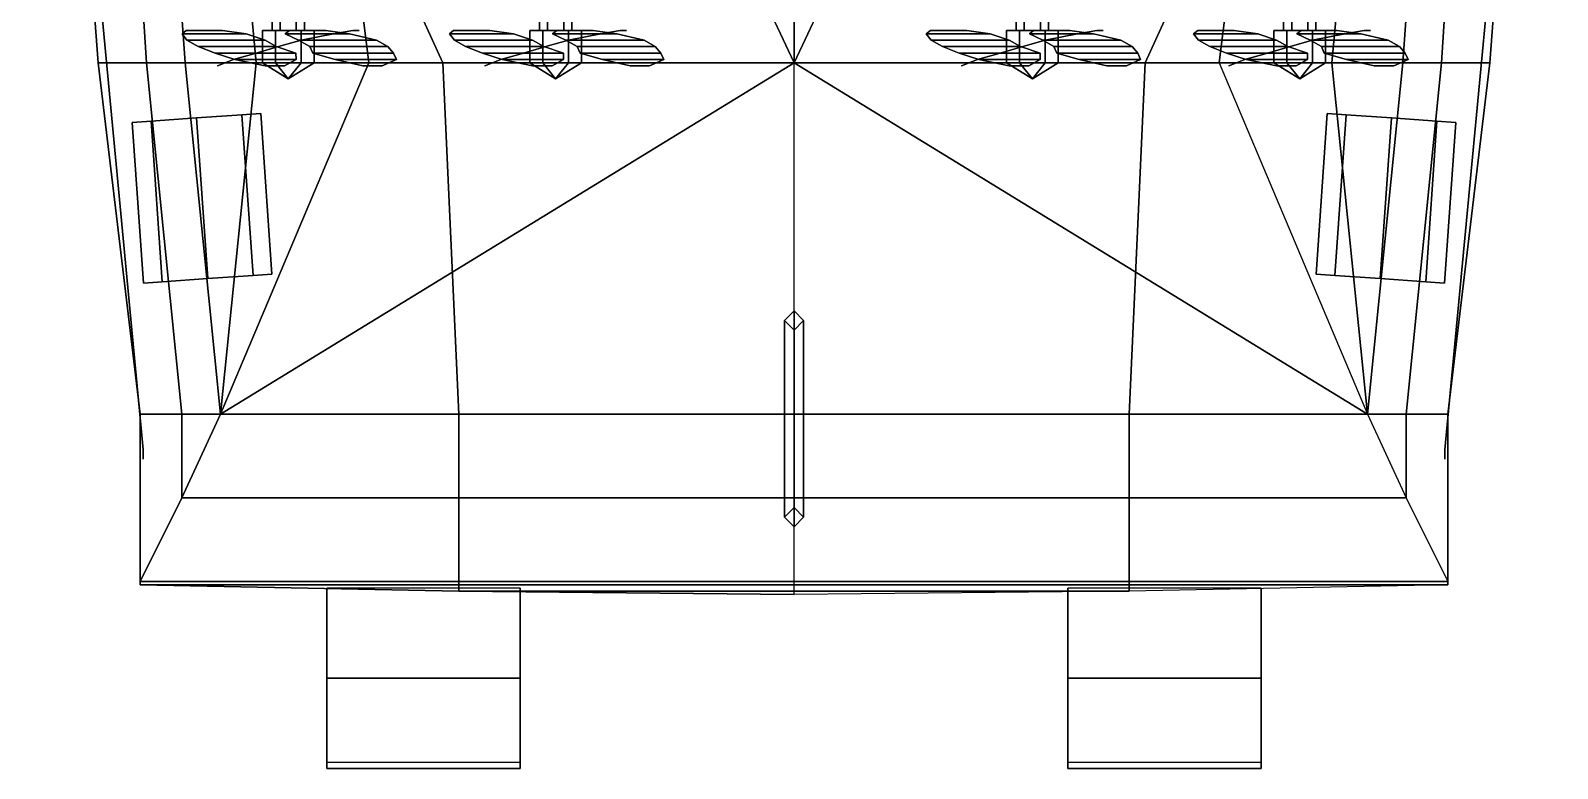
# Model space of a CAD drawing. Header units: millimetres. Extents: x -3 to 3, y -27.2 to 12.7.
# Drawn here: x -2.37 to 2.37, y -13.23 to -10.94 of the extents above; entities that cross this region are included whole.
import ezdxf

# ---------------------------------------------------------------- set-up
doc = ezdxf.new("R2010")
doc.units = ezdxf.units.MM
for name, color, linetype in [('h2', 6, 'Continuous'), ('prop', 1, 'Continuous'), ('railings', 6, 'Continuous')]:
    doc.layers.add(name, color=color, linetype=linetype)

msp = doc.modelspace()

# ---------------------------------------------------------------- linework, layer by layer
for points in [[(-1.62, -10.94, -1.47), (-1.595, -10.94, -1.4267), (-1.595, -6.84, -0.7467), (-1.62, -6.84, -0.79)], [(-1.595, -10.94, -1.5133), (-1.62, -10.94, -1.47), (-1.62, -6.84, -0.79), (-1.595, -6.84, -0.8333)], [(-1.595, -10.94, -1.4267), (-1.545, -10.94, -1.4267), (-1.545, -6.84, -0.7467), (-1.595, -6.84, -0.7467)], [(-1.545, -10.94, -1.5133), (-1.595, -10.94, -1.5133), (-1.595, -6.84, -0.8333), (-1.545, -6.84, -0.8333)], [(-1.545, -10.94, -1.4267), (-1.52, -10.94, -1.47), (-1.52, -6.84, -0.79), (-1.545, -6.84, -0.7467)], [(-1.52, -10.94, -1.47), (-1.545, -10.94, -1.5133), (-1.545, -6.84, -0.8333), (-1.52, -6.84, -0.79)], [(-0.765, -10.94, -1.5133), (-0.79, -10.94, -1.47), (-0.79, -6.84, -0.79), (-0.765, -6.84, -0.8333)], [(-0.79, -10.94, -1.47), (-0.765, -10.94, -1.4267), (-0.765, -6.84, -0.7467), (-0.79, -6.84, -0.79)], [(-0.715, -10.94, -1.5133), (-0.765, -10.94, -1.5133), (-0.765, -6.84, -0.8333), (-0.715, -6.84, -0.8333)], [(-0.765, -10.94, -1.4267), (-0.715, -10.94, -1.4267), (-0.715, -6.84, -0.7467), (-0.765, -6.84, -0.7467)], [(-0.69, -10.94, -1.47), (-0.715, -10.94, -1.5133), (-0.715, -6.84, -0.8333), (-0.69, -6.84, -0.79)], [(-0.715, -10.94, -1.4267), (-0.69, -10.94, -1.47), (-0.69, -6.84, -0.79), (-0.715, -6.84, -0.7467)], [(0.715, -10.94, -1.5133), (0.69, -10.94, -1.47), (0.69, -6.84, -0.79), (0.715, -6.84, -0.8333)], [(0.69, -10.94, -1.47), (0.715, -10.94, -1.4267), (0.715, -6.84, -0.7467), (0.69, -6.84, -0.79)], [(0.765, -10.94, -1.5133), (0.715, -10.94, -1.5133), (0.715, -6.84, -0.8333), (0.765, -6.84, -0.8333)], [(0.715, -10.94, -1.4267), (0.765, -10.94, -1.4267), (0.765, -6.84, -0.7467), (0.715, -6.84, -0.7467)], [(0.79, -10.94, -1.47), (0.765, -10.94, -1.5133), (0.765, -6.84, -0.8333), (0.79, -6.84, -0.79)], [(0.765, -10.94, -1.4267), (0.79, -10.94, -1.47), (0.79, -6.84, -0.79), (0.765, -6.84, -0.7467)], [(1.52, -10.94, -1.47), (1.545, -10.94, -1.4267), (1.545, -6.84, -0.7467), (1.52, -6.84, -0.79)], [(1.545, -10.94, -1.5133), (1.52, -10.94, -1.47), (1.52, -6.84, -0.79), (1.545, -6.84, -0.8333)], [(1.545, -10.94, -1.4267), (1.595, -10.94, -1.4267), (1.595, -6.84, -0.7467), (1.545, -6.84, -0.7467)], [(1.595, -10.94, -1.5133), (1.545, -10.94, -1.5133), (1.545, -6.84, -0.8333), (1.595, -6.84, -0.8333)], [(1.595, -10.94, -1.4267), (1.62, -10.94, -1.47), (1.62, -6.84, -0.79), (1.595, -6.84, -0.7467)], [(1.62, -10.94, -1.47), (1.595, -10.94, -1.5133), (1.595, -6.84, -0.8333), (1.62, -6.84, -0.79)], [(0, -8.24, 1.43), (-2.37, -8.24, 1.33), (-1.09, -11.04, 1.27), (0, -11.04, 1.3)], [(-2.37, -8.24, 1.33), (-2.37, -8.24, 1.33), (-2.16, -11.04, 1.19), (-1.09, -11.04, 1.27)], [(-2.37, -8.24, 1.33), (-2.37, -8.24, 1.28), (-2.16, -11.04, 1.12), (-2.16, -11.04, 1.19)], [(-2.37, -8.24, 1.28), (-2.19, -8.24), (-2.01, -11.04), (-2.16, -11.04, 1.12)], [(-2.19, -8.24), (-2.09, -8.24, -0.81), (-1.89, -11.04, -0.99), (-2.01, -11.04)], [(-2.09, -8.24, -0.81), (-1.93, -8.24, -0.82), (-1.67, -11.04, -0.99), (-1.89, -11.04, -0.99)], [(-1.93, -8.24, -0.82), (-1.67, -8.24, -0.85), (-1.32, -11.04, -1), (-1.67, -11.04, -0.99)], [(-1.67, -8.24, -0.85), (-1.32, -8.24, -0.9), (0, -11.04, -1.07), (-1.32, -11.04, -1)], [(-1.32, -8.24, -0.9), (0, -8.24, -1.07), (0, -11.04, -1.07)], [(-1.09, -11.04, 1.27), (-2.16, -11.04, 1.19), (-2.03, -12.13, 1.1), (-1.04, -12.13, 1.18)], [(-2.16, -11.04, 1.19), (-2.16, -11.04, 1.12), (-2.03, -12.13, 1.07), (-2.03, -12.13, 1.1)], [(-2.16, -11.04, 1.12), (-2.01, -11.04), (-1.9, -12.13), (-2.03, -12.13, 1.07)], [(-2.01, -11.04), (-1.89, -11.04, -0.99), (-1.78, -12.13, -1.07), (-1.9, -12.13)], [(-1.89, -11.04, -0.99), (-1.67, -11.04, -0.99), (-1.78, -12.13, -1.07)], [(-1.67, -11.04, -0.99), (-1.32, -11.04, -1), (-1.78, -12.13, -1.07)], [(0, -11.04, -1.07), (0, -11.04, -1.07), (1.78, -12.13, -1.07), (-1.78, -12.13, -1.07)], [(-1.32, -11.04, -1), (-1.32, -11.04, -1), (0, -11.04, -1.07), (-1.78, -12.13, -1.07)], [(0, -11.04, 1.3), (-1.09, -11.04, 1.27), (-1.04, -12.13, 1.18), (0, -12.13, 1.21)], [(0, -11.04, -1.07), (0, -11.04, -1.07), (1.32, -11.04, -1), (1.78, -12.13, -1.07)], [(-2.0544, -11.2252, 1.4), (-1.996, -11.2211, 1.5414), (-1.8549, -11.2112, 1.6), (-1.996, -11.2211, 1.2586)], [(-1.9611, -11.7199, 1.2586), (-2.0195, -11.724, 1.4), (-2.0544, -11.2252, 1.4), (-1.996, -11.2211, 1.2586)], [(-2.0195, -11.724, 1.4), (-1.9611, -11.7199, 1.5414), (-1.996, -11.2211, 1.5414), (-2.0544, -11.2252, 1.4)], [(-1.996, -11.2211, 1.2586), (-1.8549, -11.2112, 1.6), (-1.7138, -11.2014, 1.5414), (-1.8549, -11.2112, 1.2)], [(-1.82, -11.71, 1.2), (-1.9611, -11.7199, 1.2586), (-1.996, -11.2211, 1.2586), (-1.8549, -11.2112, 1.2)], [(-1.9611, -11.7199, 1.5414), (-1.82, -11.71, 1.6), (-1.8549, -11.2112, 1.6), (-1.996, -11.2211, 1.5414)], [(-1.8549, -11.2112, 1.2), (-1.7138, -11.2014, 1.5414), (-1.6554, -11.1973, 1.4), (-1.7138, -11.2014, 1.2586)], [(-1.82, -11.71, 1.6), (-1.6789, -11.7001, 1.5414), (-1.7138, -11.2014, 1.5414), (-1.8549, -11.2112, 1.6)], [(-1.6789, -11.7001, 1.2586), (-1.82, -11.71, 1.2), (-1.8549, -11.2112, 1.2), (-1.7138, -11.2014, 1.2586)], [(-1.6789, -11.7001, 1.5414), (-1.6205, -11.696, 1.4), (-1.6554, -11.1973, 1.4), (-1.7138, -11.2014, 1.5414)], [(-1.6205, -11.696, 1.4), (-1.6789, -11.7001, 1.2586), (-1.7138, -11.2014, 1.2586), (-1.6554, -11.1973, 1.4)], [(1.6789, -11.7001, 1.2586), (1.6205, -11.696, 1.4), (1.6554, -11.1973, 1.4), (1.7138, -11.2014, 1.2586)], [(1.6205, -11.696, 1.4), (1.6789, -11.7001, 1.5414), (1.7138, -11.2014, 1.5414), (1.6554, -11.1973, 1.4)], [(1.8549, -11.2112, 1.6), (1.7138, -11.2014, 1.2586), (1.6554, -11.1973, 1.4), (1.7138, -11.2014, 1.5414)], [(1.82, -11.71, 1.2), (1.6789, -11.7001, 1.2586), (1.7138, -11.2014, 1.2586), (1.8549, -11.2112, 1.2)], [(1.6789, -11.7001, 1.5414), (1.82, -11.71, 1.6), (1.8549, -11.2112, 1.6), (1.7138, -11.2014, 1.5414)], [(1.996, -11.2211, 1.5414), (1.8549, -11.2112, 1.2), (1.7138, -11.2014, 1.2586), (1.8549, -11.2112, 1.6)], [(1.82, -11.71, 1.6), (1.9611, -11.7199, 1.5414), (1.996, -11.2211, 1.5414), (1.8549, -11.2112, 1.6)], [(1.9611, -11.7199, 1.2586), (1.82, -11.71, 1.2), (1.8549, -11.2112, 1.2), (1.996, -11.2211, 1.2586)], [(2.0544, -11.2252, 1.4), (1.996, -11.2211, 1.2586), (1.8549, -11.2112, 1.2), (1.996, -11.2211, 1.5414)], [(1.9611, -11.7199, 1.5414), (2.0195, -11.724, 1.4), (2.0544, -11.2252, 1.4), (1.996, -11.2211, 1.5414)], [(2.0195, -11.724, 1.4), (1.9611, -11.7199, 1.2586), (1.996, -11.2211, 1.2586), (2.0544, -11.2252, 1.4)], [(-1.6789, -11.7001, 1.2586), (-1.82, -11.71, 1.6), (-1.9611, -11.7199, 1.5414), (-1.82, -11.71, 1.2)], [(-1.6205, -11.696, 1.4), (-1.6789, -11.7001, 1.5414), (-1.82, -11.71, 1.6), (-1.6789, -11.7001, 1.2586)], [(1.6205, -11.696, 1.4), (1.6789, -11.7001, 1.2586), (1.82, -11.71, 1.2), (1.6789, -11.7001, 1.5414)], [(1.6789, -11.7001, 1.5414), (1.82, -11.71, 1.2), (1.9611, -11.7199, 1.2586), (1.82, -11.71, 1.6)], [(-1.82, -11.71, 1.2), (-1.9611, -11.7199, 1.5414), (-2.0195, -11.724, 1.4), (-1.9611, -11.7199, 1.2586)], [(1.82, -11.71, 1.6), (1.9611, -11.7199, 1.2586), (2.0195, -11.724, 1.4), (1.9611, -11.7199, 1.5414)], [(0, -11.81, 1.23), (-0.03, -11.84, 1.23), (-0.03, -12.45, 3.47), (0, -12.42, 3.47)], [(-0.03, -11.84, 1.23), (0, -11.87, 1.23), (0, -12.48, 3.47), (-0.03, -12.45, 3.47)], [(0.03, -11.84, 1.23), (0, -11.81, 1.23), (0, -12.42, 3.47), (0.03, -12.45, 3.47)], [(0, -11.87, 1.23), (0.03, -11.84, 1.23), (0.03, -12.45, 3.47), (0, -12.48, 3.47)], [(-2.03, -12.13, 1.07), (-1.9, -12.13), (-1.9, -12.39), (-2.03, -12.65, 1.04)], [(-2.03, -12.13, 1.1), (-2.03, -12.13, 1.07), (-2.03, -12.65, 1.04), (-2.03, -12.66, 1.07)], [(-1.04, -12.13, 1.18), (-2.03, -12.13, 1.1), (-2.03, -12.66, 1.07), (-1.04, -12.68, 1.15)], [(-1.9, -12.13), (-1.78, -12.13, -1.07), (-1.78, -12.13, -1.07), (-1.9, -12.39)], [(-1.9, -12.39), (-1.78, -12.13, -1.07), (1.78, -12.13, -1.07), (1.9, -12.39)], [(0, -12.13, 1.21), (-1.04, -12.13, 1.18), (-1.04, -12.68, 1.15), (0, -12.69, 1.18)], [(-2.03, -12.65, 1.04), (-1.9, -12.39), (1.9, -12.39), (2.03, -12.65, 1.04)], [(0.03, -12.45, 3.47), (0, -12.42, 3.47), (-0.03, -12.45, 3.47), (0, -12.48, 3.47)], [(-2.03, -12.66, 1.07), (-2.03, -12.65, 1.04), (2.03, -12.65, 1.04), (2.03, -12.66, 1.07)], [(-1.04, -12.68, 1.15), (-2.03, -12.66, 1.07), (2.03, -12.66, 1.07), (1.04, -12.68, 1.15)], [(-1.45, -12.67, 1.17), (-1.45, -12.67, 1.11), (-1.45, -12.9, 1.08), (-1.45, -12.95, 1.14)], [(-0.85, -12.95, 1.14), (-0.85, -12.67, 1.17), (-1.45, -12.67, 1.17), (-1.45, -12.95, 1.14)], [(0, -12.69, 1.18), (-1.04, -12.68, 1.15), (1.04, -12.68, 1.15)], [(-0.85, -12.9, 1.08), (-0.85, -12.67, 1.11), (-0.85, -12.67, 1.17), (-0.85, -12.95, 1.14)], [(0.85, -12.67, 1.17), (0.85, -12.67, 1.11), (0.85, -12.9, 1.08), (0.85, -12.95, 1.14)], [(1.45, -12.95, 1.14), (1.45, -12.67, 1.17), (0.85, -12.67, 1.17), (0.85, -12.95, 1.14)], [(1.45, -12.9, 1.08), (1.45, -12.67, 1.11), (1.45, -12.67, 1.17), (1.45, -12.95, 1.14)], [(-1.45, -12.95, 1.14), (-1.45, -12.9, 1.08), (-1.45, -13.21, 0.94), (-1.45, -13.23, 1)], [(-0.85, -13.21, 0.94), (-0.85, -12.9, 1.08), (-0.85, -12.95, 1.14), (-0.85, -13.23, 1)], [(0.85, -12.95, 1.14), (0.85, -12.9, 1.08), (0.85, -13.21, 0.94), (0.85, -13.23, 1)], [(1.45, -13.21, 0.94), (1.45, -12.9, 1.08), (1.45, -12.95, 1.14), (1.45, -13.23, 1)], [(-0.85, -13.23, 1), (-0.85, -12.95, 1.14), (-1.45, -12.95, 1.14), (-1.45, -13.23, 1)], [(1.45, -13.23, 1), (1.45, -12.95, 1.14), (0.85, -12.95, 1.14), (0.85, -13.23, 1)], [(-1.45, -13.23, 1), (-1.45, -13.21, 0.94), (-0.85, -13.21, 0.94), (-0.85, -13.23, 1)], [(0.85, -13.23, 1), (0.85, -13.21, 0.94), (1.45, -13.21, 0.94), (1.45, -13.23, 1)]]:
    msp.add_3dface(points)
at = {"layer": 'h2'}
for points in [[(1.67, -8.24, -0.85), (1.32, -8.24, -0.9), (0, -11.04, -1.07), (1.32, -11.04, -1)], [(1.32, -8.24, -0.9), (0, -8.24, -1.07), (0, -11.04, -1.07)], [(0, -8.24, 1.43), (2.37, -8.24, 1.33), (1.09, -11.04, 1.27), (0, -11.04, 1.3)], [(2.37, -8.24, 1.33), (2.37, -8.24, 1.33), (2.16, -11.04, 1.19), (1.09, -11.04, 1.27)], [(1.93, -8.24, -0.82), (1.67, -8.24, -0.85), (1.32, -11.04, -1), (1.67, -11.04, -0.99)], [(2.09, -8.24, -0.81), (1.93, -8.24, -0.82), (1.67, -11.04, -0.99), (1.89, -11.04, -0.99)], [(2.19, -8.24), (2.09, -8.24, -0.81), (1.89, -11.04, -0.99), (2.01, -11.04)], [(2.37, -8.24, 1.28), (2.19, -8.24), (2.01, -11.04), (2.16, -11.04, 1.12)], [(2.37, -8.24, 1.33), (2.37, -8.24, 1.28), (2.16, -11.04, 1.12), (2.16, -11.04, 1.19)], [(0, -11.04, 1.3), (1.09, -11.04, 1.27), (1.04, -12.13, 1.18), (0, -12.13, 1.21)], [(1.09, -11.04, 1.27), (2.16, -11.04, 1.19), (2.03, -12.13, 1.1), (1.04, -12.13, 1.18)], [(1.67, -11.04, -0.99), (1.32, -11.04, -1), (1.78, -12.13, -1.07)], [(1.89, -11.04, -0.99), (1.67, -11.04, -0.99), (1.78, -12.13, -1.07)], [(2.01, -11.04), (1.89, -11.04, -0.99), (1.78, -12.13, -1.07), (1.9, -12.13)], [(2.16, -11.04, 1.12), (2.01, -11.04), (1.9, -12.13), (2.03, -12.13, 1.07)], [(2.16, -11.04, 1.19), (2.16, -11.04, 1.12), (2.03, -12.13, 1.07), (2.03, -12.13, 1.1)], [(0, -12.13, 1.21), (1.04, -12.13, 1.18), (1.04, -12.68, 1.15), (0, -12.69, 1.18)], [(1.04, -12.13, 1.18), (2.03, -12.13, 1.1), (2.03, -12.66, 1.07), (1.04, -12.68, 1.15)], [(1.9, -12.13), (1.78, -12.13, -1.07), (1.78, -12.13, -1.07), (1.9, -12.39)], [(2.03, -12.13, 1.07), (1.9, -12.13), (1.9, -12.39), (2.03, -12.65, 1.04)], [(2.03, -12.13, 1.1), (2.03, -12.13, 1.07), (2.03, -12.65, 1.04), (2.03, -12.66, 1.07)]]:
    msp.add_3dface(points, dxfattribs=at)
at = {"layer": 'prop'}
for points in [[(-1.8865, -10.94, -1.4218), (-1.8998, -10.95, -1.4988), (-1.7006, -10.95, -1.3838), (-1.7739, -10.94, -1.3568)], [(-1.7739, -10.94, -1.3568), (-1.7006, -10.95, -1.3838), (-1.8998, -10.95, -1.4988), (-1.8865, -10.94, -1.4218)], [(-1.8619, -10.94, -1.3845), (-1.8865, -10.94, -1.4218), (-1.7739, -10.94, -1.3568), (-1.8099, -10.94, -1.3545)], [(-1.8099, -10.94, -1.3545), (-1.7739, -10.94, -1.3568), (-1.8865, -10.94, -1.4218), (-1.8619, -10.94, -1.3845)], [(-1.65, -10.94, -1.47), (-1.61, -10.94, -1.5393), (-1.61, -11.04, -1.5393), (-1.65, -11.04, -1.47)], [(-1.61, -10.94, -1.4007), (-1.65, -10.94, -1.47), (-1.65, -11.04, -1.47), (-1.61, -11.04, -1.4007)], [(-1.61, -10.94, -1.5393), (-1.53, -10.94, -1.5393), (-1.53, -11.04, -1.5393), (-1.61, -11.04, -1.5393)], [(-1.53, -10.94, -1.4007), (-1.61, -10.94, -1.4007), (-1.61, -11.04, -1.4007), (-1.53, -11.04, -1.4007)], [(-1.4535, -10.94, -1.7682), (-1.3802, -10.95, -1.7412), (-1.5794, -10.95, -1.6262), (-1.5661, -10.94, -1.7032)], [(-1.5661, -10.94, -1.7032), (-1.5794, -10.95, -1.6262), (-1.3802, -10.95, -1.7412), (-1.4535, -10.94, -1.7682)], [(-1.4981, -10.94, -1.7655), (-1.4535, -10.94, -1.7682), (-1.5661, -10.94, -1.7032), (-1.5501, -10.94, -1.7355)], [(-1.5501, -10.94, -1.7355), (-1.5661, -10.94, -1.7032), (-1.4535, -10.94, -1.7682), (-1.4981, -10.94, -1.7655)], [(-1.53, -10.94, -1.5393), (-1.49, -10.94, -1.47), (-1.49, -11.04, -1.47), (-1.53, -11.04, -1.5393)], [(-1.49, -10.94, -1.47), (-1.53, -10.94, -1.4007), (-1.53, -11.04, -1.4007), (-1.49, -11.04, -1.47)], [(-1.37, -10.94, -1.22), (-1.43, -10.95, -1.17), (-1.43, -10.95, -1.4), (-1.37, -10.94, -1.35)], [(-1.37, -10.94, -1.35), (-1.43, -10.95, -1.4), (-1.43, -10.95, -1.17), (-1.37, -10.94, -1.22)], [(-1.35, -10.94, -1.32), (-1.37, -10.94, -1.35), (-1.37, -10.94, -1.22), (-1.35, -10.94, -1.26)], [(-1.35, -10.94, -1.26), (-1.37, -10.94, -1.22), (-1.37, -10.94, -1.35), (-1.35, -10.94, -1.32)], [(-0.9439, -10.94, -1.3568), (-0.8706, -10.95, -1.3838), (-1.0698, -10.95, -1.4988), (-1.0565, -10.94, -1.4218)], [(-1.0565, -10.94, -1.4218), (-1.0698, -10.95, -1.4988), (-0.8706, -10.95, -1.3838), (-0.9439, -10.94, -1.3568)], [(-0.9799, -10.94, -1.3545), (-0.9439, -10.94, -1.3568), (-1.0565, -10.94, -1.4218), (-1.0319, -10.94, -1.3845)], [(-1.0319, -10.94, -1.3845), (-1.0565, -10.94, -1.4218), (-0.9439, -10.94, -1.3568), (-0.9799, -10.94, -1.3545)], [(-0.78, -10.94, -1.4007), (-0.82, -10.94, -1.47), (-0.82, -11.04, -1.47), (-0.78, -11.04, -1.4007)], [(-0.82, -10.94, -1.47), (-0.78, -10.94, -1.5393), (-0.78, -11.04, -1.5393), (-0.82, -11.04, -1.47)], [(-0.7, -10.94, -1.4007), (-0.78, -10.94, -1.4007), (-0.78, -11.04, -1.4007), (-0.7, -11.04, -1.4007)], [(-0.78, -10.94, -1.5393), (-0.7, -10.94, -1.5393), (-0.7, -11.04, -1.5393), (-0.78, -11.04, -1.5393)], [(-0.7361, -10.94, -1.7032), (-0.7494, -10.95, -1.6262), (-0.5502, -10.95, -1.7412), (-0.6235, -10.94, -1.7682)], [(-0.6235, -10.94, -1.7682), (-0.5502, -10.95, -1.7412), (-0.7494, -10.95, -1.6262), (-0.7361, -10.94, -1.7032)], [(-0.7201, -10.94, -1.7355), (-0.7361, -10.94, -1.7032), (-0.6235, -10.94, -1.7682), (-0.6681, -10.94, -1.7655)], [(-0.6681, -10.94, -1.7655), (-0.6235, -10.94, -1.7682), (-0.7361, -10.94, -1.7032), (-0.7201, -10.94, -1.7355)], [(-0.66, -10.94, -1.47), (-0.7, -10.94, -1.4007), (-0.7, -11.04, -1.4007), (-0.66, -11.04, -1.47)], [(-0.7, -10.94, -1.5393), (-0.66, -10.94, -1.47), (-0.66, -11.04, -1.47), (-0.7, -11.04, -1.5393)], [(-0.54, -10.94, -1.22), (-0.6, -10.95, -1.17), (-0.6, -10.95, -1.4), (-0.54, -10.94, -1.35)], [(-0.54, -10.94, -1.35), (-0.6, -10.95, -1.4), (-0.6, -10.95, -1.17), (-0.54, -10.94, -1.22)], [(-0.52, -10.94, -1.26), (-0.54, -10.94, -1.22), (-0.54, -10.94, -1.35), (-0.52, -10.94, -1.32)], [(-0.52, -10.94, -1.32), (-0.54, -10.94, -1.35), (-0.54, -10.94, -1.22), (-0.52, -10.94, -1.26)], [(0.5361, -10.94, -1.3568), (0.6094, -10.95, -1.3838), (0.4102, -10.95, -1.4988), (0.4235, -10.94, -1.4218)], [(0.4235, -10.94, -1.4218), (0.4102, -10.95, -1.4988), (0.6094, -10.95, -1.3838), (0.5361, -10.94, -1.3568)], [(0.5001, -10.94, -1.3545), (0.5361, -10.94, -1.3568), (0.4235, -10.94, -1.4218), (0.4481, -10.94, -1.3845)], [(0.4481, -10.94, -1.3845), (0.4235, -10.94, -1.4218), (0.5361, -10.94, -1.3568), (0.5001, -10.94, -1.3545)], [(0.7, -10.94, -1.4007), (0.66, -10.94, -1.47), (0.66, -11.04, -1.47), (0.7, -11.04, -1.4007)], [(0.66, -10.94, -1.47), (0.7, -10.94, -1.5393), (0.7, -11.04, -1.5393), (0.66, -11.04, -1.47)], [(0.78, -10.94, -1.4007), (0.7, -10.94, -1.4007), (0.7, -11.04, -1.4007), (0.78, -11.04, -1.4007)], [(0.7, -10.94, -1.5393), (0.78, -10.94, -1.5393), (0.78, -11.04, -1.5393), (0.7, -11.04, -1.5393)], [(0.7439, -10.94, -1.7032), (0.7306, -10.95, -1.6262), (0.9298, -10.95, -1.7412), (0.8565, -10.94, -1.7682)], [(0.8565, -10.94, -1.7682), (0.9298, -10.95, -1.7412), (0.7306, -10.95, -1.6262), (0.7439, -10.94, -1.7032)], [(0.7599, -10.94, -1.7355), (0.7439, -10.94, -1.7032), (0.8565, -10.94, -1.7682), (0.8119, -10.94, -1.7655)], [(0.8119, -10.94, -1.7655), (0.8565, -10.94, -1.7682), (0.7439, -10.94, -1.7032), (0.7599, -10.94, -1.7355)], [(0.82, -10.94, -1.47), (0.78, -10.94, -1.4007), (0.78, -11.04, -1.4007), (0.82, -11.04, -1.47)], [(0.78, -10.94, -1.5393), (0.82, -10.94, -1.47), (0.82, -11.04, -1.47), (0.78, -11.04, -1.5393)], [(0.94, -10.94, -1.22), (0.88, -10.95, -1.17), (0.88, -10.95, -1.4), (0.94, -10.94, -1.35)], [(0.94, -10.94, -1.35), (0.88, -10.95, -1.4), (0.88, -10.95, -1.17), (0.94, -10.94, -1.22)], [(0.96, -10.94, -1.26), (0.94, -10.94, -1.22), (0.94, -10.94, -1.35), (0.96, -10.94, -1.32)], [(0.96, -10.94, -1.32), (0.94, -10.94, -1.35), (0.94, -10.94, -1.22), (0.96, -10.94, -1.26)], [(1.3661, -10.94, -1.3568), (1.4394, -10.95, -1.3838), (1.2402, -10.95, -1.4988), (1.2535, -10.94, -1.4218)], [(1.2535, -10.94, -1.4218), (1.2402, -10.95, -1.4988), (1.4394, -10.95, -1.3838), (1.3661, -10.94, -1.3568)], [(1.3301, -10.94, -1.3545), (1.3661, -10.94, -1.3568), (1.2535, -10.94, -1.4218), (1.2781, -10.94, -1.3845)], [(1.2781, -10.94, -1.3845), (1.2535, -10.94, -1.4218), (1.3661, -10.94, -1.3568), (1.3301, -10.94, -1.3545)], [(1.53, -10.94, -1.4007), (1.49, -10.94, -1.47), (1.49, -11.04, -1.47), (1.53, -11.04, -1.4007)], [(1.49, -10.94, -1.47), (1.53, -10.94, -1.5393), (1.53, -11.04, -1.5393), (1.49, -11.04, -1.47)], [(1.61, -10.94, -1.4007), (1.53, -10.94, -1.4007), (1.53, -11.04, -1.4007), (1.61, -11.04, -1.4007)], [(1.53, -10.94, -1.5393), (1.61, -10.94, -1.5393), (1.61, -11.04, -1.5393), (1.53, -11.04, -1.5393)], [(1.5739, -10.94, -1.7032), (1.5606, -10.95, -1.6262), (1.7598, -10.95, -1.7412), (1.6865, -10.94, -1.7682)], [(1.6865, -10.94, -1.7682), (1.7598, -10.95, -1.7412), (1.5606, -10.95, -1.6262), (1.5739, -10.94, -1.7032)], [(1.5899, -10.94, -1.7355), (1.5739, -10.94, -1.7032), (1.6865, -10.94, -1.7682), (1.6419, -10.94, -1.7655)], [(1.6419, -10.94, -1.7655), (1.6865, -10.94, -1.7682), (1.5739, -10.94, -1.7032), (1.5899, -10.94, -1.7355)], [(1.65, -10.94, -1.47), (1.61, -10.94, -1.4007), (1.61, -11.04, -1.4007), (1.65, -11.04, -1.47)], [(1.61, -10.94, -1.5393), (1.65, -10.94, -1.47), (1.65, -11.04, -1.47), (1.61, -11.04, -1.5393)], [(1.77, -10.94, -1.22), (1.71, -10.95, -1.17), (1.71, -10.95, -1.4), (1.77, -10.94, -1.35)], [(1.77, -10.94, -1.35), (1.71, -10.95, -1.4), (1.71, -10.95, -1.17), (1.77, -10.94, -1.22)], [(1.79, -10.94, -1.26), (1.77, -10.94, -1.22), (1.77, -10.94, -1.35), (1.79, -10.94, -1.32)], [(1.79, -10.94, -1.32), (1.77, -10.94, -1.35), (1.77, -10.94, -1.22), (1.79, -10.94, -1.26)], [(-1.8998, -10.95, -1.4988), (-1.8844, -10.97, -1.6054), (-1.642, -10.97, -1.4654), (-1.7006, -10.95, -1.3838)], [(-1.7006, -10.95, -1.3838), (-1.642, -10.97, -1.4654), (-1.8844, -10.97, -1.6054), (-1.8998, -10.95, -1.4988)], [(-1.642, -10.97, -1.4654), (-1.607, -10.99, -1.526), (-1.8494, -10.99, -1.666), (-1.8844, -10.97, -1.6054)], [(-1.8844, -10.97, -1.6054), (-1.8494, -10.99, -1.666), (-1.607, -10.99, -1.526), (-1.642, -10.97, -1.4654)], [(-1.607, -10.99, -1.526), (-1.546, -11.01, -1.5716), (-1.7971, -11.01, -1.7166), (-1.8494, -10.99, -1.666)], [(-1.8494, -10.99, -1.666), (-1.7971, -11.01, -1.7166), (-1.546, -11.01, -1.5716), (-1.607, -10.99, -1.526)], [(-1.6, -10.99, -1.13), (-1.67, -11.01, -1.15), (-1.67, -11.01, -1.44), (-1.6, -10.99, -1.41)], [(-1.6, -10.99, -1.41), (-1.67, -11.01, -1.44), (-1.67, -11.01, -1.15), (-1.6, -10.99, -1.13)], [(-1.53, -10.97, -1.41), (-1.6, -10.99, -1.41), (-1.6, -10.99, -1.13), (-1.53, -10.97, -1.13)], [(-1.53, -10.97, -1.13), (-1.6, -10.99, -1.13), (-1.6, -10.99, -1.41), (-1.53, -10.97, -1.41)], [(-1.3802, -10.95, -1.7412), (-1.2956, -10.97, -1.6746), (-1.538, -10.97, -1.5346), (-1.5794, -10.95, -1.6262)], [(-1.5794, -10.95, -1.6262), (-1.538, -10.97, -1.5346), (-1.2956, -10.97, -1.6746), (-1.3802, -10.95, -1.7412)], [(-1.538, -10.97, -1.5346), (-1.503, -10.99, -1.474), (-1.2606, -10.99, -1.614), (-1.2956, -10.97, -1.6746)], [(-1.2956, -10.97, -1.6746), (-1.2606, -10.99, -1.614), (-1.503, -10.99, -1.474), (-1.538, -10.97, -1.5346)], [(-1.43, -10.95, -1.4), (-1.53, -10.97, -1.41), (-1.53, -10.97, -1.13), (-1.43, -10.95, -1.17)], [(-1.43, -10.95, -1.17), (-1.53, -10.97, -1.13), (-1.53, -10.97, -1.41), (-1.43, -10.95, -1.4)], [(-1.503, -10.99, -1.474), (-1.494, -11.01, -1.3984), (-1.2429, -11.01, -1.5434), (-1.2606, -10.99, -1.614)], [(-1.2606, -10.99, -1.614), (-1.2429, -11.01, -1.5434), (-1.494, -11.01, -1.3984), (-1.503, -10.99, -1.474)], [(-0.8706, -10.95, -1.3838), (-0.812, -10.97, -1.4654), (-1.0544, -10.97, -1.6054), (-1.0698, -10.95, -1.4988)], [(-1.0698, -10.95, -1.4988), (-1.0544, -10.97, -1.6054), (-0.812, -10.97, -1.4654), (-0.8706, -10.95, -1.3838)], [(-1.0544, -10.97, -1.6054), (-1.0194, -10.99, -1.666), (-0.777, -10.99, -1.526), (-0.812, -10.97, -1.4654)], [(-0.812, -10.97, -1.4654), (-0.777, -10.99, -1.526), (-1.0194, -10.99, -1.666), (-1.0544, -10.97, -1.6054)], [(-1.0194, -10.99, -1.666), (-0.9671, -11.01, -1.7166), (-0.716, -11.01, -1.5716), (-0.777, -10.99, -1.526)], [(-0.777, -10.99, -1.526), (-0.716, -11.01, -1.5716), (-0.9671, -11.01, -1.7166), (-1.0194, -10.99, -1.666)], [(-0.77, -10.99, -1.41), (-0.84, -11.01, -1.44), (-0.84, -11.01, -1.15), (-0.77, -10.99, -1.13)], [(-0.77, -10.99, -1.13), (-0.84, -11.01, -1.15), (-0.84, -11.01, -1.44), (-0.77, -10.99, -1.41)], [(-0.7, -10.97, -1.41), (-0.77, -10.99, -1.41), (-0.77, -10.99, -1.13), (-0.7, -10.97, -1.13)], [(-0.7, -10.97, -1.13), (-0.77, -10.99, -1.13), (-0.77, -10.99, -1.41), (-0.7, -10.97, -1.41)], [(-0.7494, -10.95, -1.6262), (-0.708, -10.97, -1.5346), (-0.4656, -10.97, -1.6746), (-0.5502, -10.95, -1.7412)], [(-0.5502, -10.95, -1.7412), (-0.4656, -10.97, -1.6746), (-0.708, -10.97, -1.5346), (-0.7494, -10.95, -1.6262)], [(-0.4656, -10.97, -1.6746), (-0.4306, -10.99, -1.614), (-0.673, -10.99, -1.474), (-0.708, -10.97, -1.5346)], [(-0.708, -10.97, -1.5346), (-0.673, -10.99, -1.474), (-0.4306, -10.99, -1.614), (-0.4656, -10.97, -1.6746)], [(-0.6, -10.95, -1.17), (-0.7, -10.97, -1.13), (-0.7, -10.97, -1.41), (-0.6, -10.95, -1.4)], [(-0.6, -10.95, -1.4), (-0.7, -10.97, -1.41), (-0.7, -10.97, -1.13), (-0.6, -10.95, -1.17)], [(-0.4306, -10.99, -1.614), (-0.4129, -11.01, -1.5434), (-0.664, -11.01, -1.3984), (-0.673, -10.99, -1.474)], [(-0.673, -10.99, -1.474), (-0.664, -11.01, -1.3984), (-0.4129, -11.01, -1.5434), (-0.4306, -10.99, -1.614)], [(0.6094, -10.95, -1.3838), (0.668, -10.97, -1.4654), (0.4256, -10.97, -1.6054), (0.4102, -10.95, -1.4988)], [(0.4102, -10.95, -1.4988), (0.4256, -10.97, -1.6054), (0.668, -10.97, -1.4654), (0.6094, -10.95, -1.3838)], [(0.4256, -10.97, -1.6054), (0.4606, -10.99, -1.666), (0.703, -10.99, -1.526), (0.668, -10.97, -1.4654)], [(0.668, -10.97, -1.4654), (0.703, -10.99, -1.526), (0.4606, -10.99, -1.666), (0.4256, -10.97, -1.6054)], [(0.4606, -10.99, -1.666), (0.5129, -11.01, -1.7166), (0.764, -11.01, -1.5716), (0.703, -10.99, -1.526)], [(0.703, -10.99, -1.526), (0.764, -11.01, -1.5716), (0.5129, -11.01, -1.7166), (0.4606, -10.99, -1.666)], [(0.71, -10.99, -1.41), (0.64, -11.01, -1.44), (0.64, -11.01, -1.15), (0.71, -10.99, -1.13)], [(0.71, -10.99, -1.13), (0.64, -11.01, -1.15), (0.64, -11.01, -1.44), (0.71, -10.99, -1.41)], [(0.78, -10.97, -1.41), (0.71, -10.99, -1.41), (0.71, -10.99, -1.13), (0.78, -10.97, -1.13)], [(0.78, -10.97, -1.13), (0.71, -10.99, -1.13), (0.71, -10.99, -1.41), (0.78, -10.97, -1.41)], [(0.7306, -10.95, -1.6262), (0.772, -10.97, -1.5346), (1.0144, -10.97, -1.6746), (0.9298, -10.95, -1.7412)], [(0.9298, -10.95, -1.7412), (1.0144, -10.97, -1.6746), (0.772, -10.97, -1.5346), (0.7306, -10.95, -1.6262)], [(1.0144, -10.97, -1.6746), (1.0494, -10.99, -1.614), (0.807, -10.99, -1.474), (0.772, -10.97, -1.5346)], [(0.772, -10.97, -1.5346), (0.807, -10.99, -1.474), (1.0494, -10.99, -1.614), (1.0144, -10.97, -1.6746)], [(0.88, -10.95, -1.17), (0.78, -10.97, -1.13), (0.78, -10.97, -1.41), (0.88, -10.95, -1.4)], [(0.88, -10.95, -1.4), (0.78, -10.97, -1.41), (0.78, -10.97, -1.13), (0.88, -10.95, -1.17)], [(1.0494, -10.99, -1.614), (1.0671, -11.01, -1.5434), (0.816, -11.01, -1.3984), (0.807, -10.99, -1.474)], [(0.807, -10.99, -1.474), (0.816, -11.01, -1.3984), (1.0671, -11.01, -1.5434), (1.0494, -10.99, -1.614)], [(1.4394, -10.95, -1.3838), (1.498, -10.97, -1.4654), (1.2556, -10.97, -1.6054), (1.2402, -10.95, -1.4988)], [(1.2402, -10.95, -1.4988), (1.2556, -10.97, -1.6054), (1.498, -10.97, -1.4654), (1.4394, -10.95, -1.3838)], [(1.2556, -10.97, -1.6054), (1.2906, -10.99, -1.666), (1.533, -10.99, -1.526), (1.498, -10.97, -1.4654)], [(1.498, -10.97, -1.4654), (1.533, -10.99, -1.526), (1.2906, -10.99, -1.666), (1.2556, -10.97, -1.6054)], [(1.2906, -10.99, -1.666), (1.3429, -11.01, -1.7166), (1.594, -11.01, -1.5716), (1.533, -10.99, -1.526)], [(1.533, -10.99, -1.526), (1.594, -11.01, -1.5716), (1.3429, -11.01, -1.7166), (1.2906, -10.99, -1.666)], [(1.54, -10.99, -1.41), (1.47, -11.01, -1.44), (1.47, -11.01, -1.15), (1.54, -10.99, -1.13)], [(1.54, -10.99, -1.13), (1.47, -11.01, -1.15), (1.47, -11.01, -1.44), (1.54, -10.99, -1.41)], [(1.61, -10.97, -1.41), (1.54, -10.99, -1.41), (1.54, -10.99, -1.13), (1.61, -10.97, -1.13)], [(1.61, -10.97, -1.13), (1.54, -10.99, -1.13), (1.54, -10.99, -1.41), (1.61, -10.97, -1.41)], [(1.5606, -10.95, -1.6262), (1.602, -10.97, -1.5346), (1.8444, -10.97, -1.6746), (1.7598, -10.95, -1.7412)], [(1.7598, -10.95, -1.7412), (1.8444, -10.97, -1.6746), (1.602, -10.97, -1.5346), (1.5606, -10.95, -1.6262)], [(1.8444, -10.97, -1.6746), (1.8794, -10.99, -1.614), (1.637, -10.99, -1.474), (1.602, -10.97, -1.5346)], [(1.602, -10.97, -1.5346), (1.637, -10.99, -1.474), (1.8794, -10.99, -1.614), (1.8444, -10.97, -1.6746)], [(1.71, -10.95, -1.17), (1.61, -10.97, -1.13), (1.61, -10.97, -1.41), (1.71, -10.95, -1.4)], [(1.71, -10.95, -1.4), (1.61, -10.97, -1.41), (1.61, -10.97, -1.13), (1.71, -10.95, -1.17)], [(1.8794, -10.99, -1.614), (1.8971, -11.01, -1.5434), (1.646, -11.01, -1.3984), (1.637, -10.99, -1.474)], [(1.637, -10.99, -1.474), (1.646, -11.01, -1.3984), (1.8971, -11.01, -1.5434), (1.8794, -10.99, -1.614)], [(-1.546, -11.01, -1.5716), (-1.5456, -11.03, -1.6522), (-1.7361, -11.03, -1.7622), (-1.7971, -11.01, -1.7166)], [(-1.7971, -11.01, -1.7166), (-1.7361, -11.03, -1.7622), (-1.5456, -11.03, -1.6522), (-1.546, -11.01, -1.5716)], [(-1.74, -11.03, -1.18), (-1.79, -11.05, -1.26), (-1.79, -11.05, -1.33), (-1.74, -11.03, -1.4)], [(-1.74, -11.03, -1.4), (-1.79, -11.05, -1.33), (-1.79, -11.05, -1.26), (-1.74, -11.03, -1.18)], [(-1.67, -11.01, -1.44), (-1.74, -11.03, -1.4), (-1.74, -11.03, -1.18), (-1.67, -11.01, -1.15)], [(-1.67, -11.01, -1.15), (-1.74, -11.03, -1.18), (-1.74, -11.03, -1.4), (-1.67, -11.01, -1.44)], [(-1.7361, -11.03, -1.7622), (-1.6419, -11.05, -1.7655), (-1.5812, -11.05, -1.7305), (-1.5456, -11.03, -1.6522)], [(-1.5456, -11.03, -1.6522), (-1.5812, -11.05, -1.7305), (-1.6419, -11.05, -1.7655), (-1.7361, -11.03, -1.7622)], [(-1.65, -11.04, -1.47), (-1.61, -11.04, -1.5393), (-1.57, -11.09, -1.47)], [(-1.61, -11.04, -1.4007), (-1.65, -11.04, -1.47), (-1.57, -11.09, -1.47)], [(-1.61, -11.04, -1.5393), (-1.53, -11.04, -1.5393), (-1.57, -11.09, -1.47)], [(-1.53, -11.04, -1.4007), (-1.61, -11.04, -1.4007), (-1.57, -11.09, -1.47)], [(-1.53, -11.04, -1.5393), (-1.49, -11.04, -1.47), (-1.57, -11.09, -1.47)], [(-1.49, -11.04, -1.47), (-1.53, -11.04, -1.4007), (-1.57, -11.09, -1.47)], [(-1.494, -11.01, -1.3984), (-1.4244, -11.03, -1.3578), (-1.2339, -11.03, -1.4678), (-1.2429, -11.01, -1.5434)], [(-1.2429, -11.01, -1.5434), (-1.2339, -11.03, -1.4678), (-1.4244, -11.03, -1.3578), (-1.494, -11.01, -1.3984)], [(-1.2339, -11.03, -1.4678), (-1.2781, -11.05, -1.3845), (-1.3388, -11.05, -1.3495), (-1.4244, -11.03, -1.3578)], [(-1.4244, -11.03, -1.3578), (-1.3388, -11.05, -1.3495), (-1.2781, -11.05, -1.3845), (-1.2339, -11.03, -1.4678)], [(-0.9671, -11.01, -1.7166), (-0.9061, -11.03, -1.7622), (-0.7156, -11.03, -1.6522), (-0.716, -11.01, -1.5716)], [(-0.716, -11.01, -1.5716), (-0.7156, -11.03, -1.6522), (-0.9061, -11.03, -1.7622), (-0.9671, -11.01, -1.7166)], [(-0.91, -11.03, -1.18), (-0.96, -11.05, -1.26), (-0.96, -11.05, -1.33), (-0.91, -11.03, -1.4)], [(-0.91, -11.03, -1.4), (-0.96, -11.05, -1.33), (-0.96, -11.05, -1.26), (-0.91, -11.03, -1.18)], [(-0.84, -11.01, -1.44), (-0.91, -11.03, -1.4), (-0.91, -11.03, -1.18), (-0.84, -11.01, -1.15)], [(-0.84, -11.01, -1.15), (-0.91, -11.03, -1.18), (-0.91, -11.03, -1.4), (-0.84, -11.01, -1.44)], [(-0.7156, -11.03, -1.6522), (-0.7512, -11.05, -1.7305), (-0.8119, -11.05, -1.7655), (-0.9061, -11.03, -1.7622)], [(-0.9061, -11.03, -1.7622), (-0.8119, -11.05, -1.7655), (-0.7512, -11.05, -1.7305), (-0.7156, -11.03, -1.6522)], [(-0.78, -11.04, -1.4007), (-0.82, -11.04, -1.47), (-0.74, -11.09, -1.47)], [(-0.82, -11.04, -1.47), (-0.78, -11.04, -1.5393), (-0.74, -11.09, -1.47)], [(-0.7, -11.04, -1.4007), (-0.78, -11.04, -1.4007), (-0.74, -11.09, -1.47)], [(-0.78, -11.04, -1.5393), (-0.7, -11.04, -1.5393), (-0.74, -11.09, -1.47)], [(-0.66, -11.04, -1.47), (-0.7, -11.04, -1.4007), (-0.74, -11.09, -1.47)], [(-0.7, -11.04, -1.5393), (-0.66, -11.04, -1.47), (-0.74, -11.09, -1.47)], [(-0.4129, -11.01, -1.5434), (-0.4039, -11.03, -1.4678), (-0.5944, -11.03, -1.3578), (-0.664, -11.01, -1.3984)], [(-0.664, -11.01, -1.3984), (-0.5944, -11.03, -1.3578), (-0.4039, -11.03, -1.4678), (-0.4129, -11.01, -1.5434)], [(-0.5944, -11.03, -1.3578), (-0.5088, -11.05, -1.3495), (-0.4481, -11.05, -1.3845), (-0.4039, -11.03, -1.4678)], [(-0.4039, -11.03, -1.4678), (-0.4481, -11.05, -1.3845), (-0.5088, -11.05, -1.3495), (-0.5944, -11.03, -1.3578)], [(0.5129, -11.01, -1.7166), (0.5739, -11.03, -1.7622), (0.7644, -11.03, -1.6522), (0.764, -11.01, -1.5716)], [(0.764, -11.01, -1.5716), (0.7644, -11.03, -1.6522), (0.5739, -11.03, -1.7622), (0.5129, -11.01, -1.7166)], [(0.57, -11.03, -1.18), (0.52, -11.05, -1.26), (0.52, -11.05, -1.33), (0.57, -11.03, -1.4)], [(0.57, -11.03, -1.4), (0.52, -11.05, -1.33), (0.52, -11.05, -1.26), (0.57, -11.03, -1.18)], [(0.64, -11.01, -1.44), (0.57, -11.03, -1.4), (0.57, -11.03, -1.18), (0.64, -11.01, -1.15)], [(0.64, -11.01, -1.15), (0.57, -11.03, -1.18), (0.57, -11.03, -1.4), (0.64, -11.01, -1.44)], [(0.7644, -11.03, -1.6522), (0.7288, -11.05, -1.7305), (0.6681, -11.05, -1.7655), (0.5739, -11.03, -1.7622)], [(0.5739, -11.03, -1.7622), (0.6681, -11.05, -1.7655), (0.7288, -11.05, -1.7305), (0.7644, -11.03, -1.6522)], [(0.7, -11.04, -1.4007), (0.66, -11.04, -1.47), (0.74, -11.09, -1.47)], [(0.66, -11.04, -1.47), (0.7, -11.04, -1.5393), (0.74, -11.09, -1.47)], [(0.78, -11.04, -1.4007), (0.7, -11.04, -1.4007), (0.74, -11.09, -1.47)], [(0.7, -11.04, -1.5393), (0.78, -11.04, -1.5393), (0.74, -11.09, -1.47)], [(0.82, -11.04, -1.47), (0.78, -11.04, -1.4007), (0.74, -11.09, -1.47)], [(0.78, -11.04, -1.5393), (0.82, -11.04, -1.47), (0.74, -11.09, -1.47)], [(1.0671, -11.01, -1.5434), (1.0761, -11.03, -1.4678), (0.8856, -11.03, -1.3578), (0.816, -11.01, -1.3984)], [(0.816, -11.01, -1.3984), (0.8856, -11.03, -1.3578), (1.0761, -11.03, -1.4678), (1.0671, -11.01, -1.5434)], [(0.8856, -11.03, -1.3578), (0.9712, -11.05, -1.3495), (1.0319, -11.05, -1.3845), (1.0761, -11.03, -1.4678)], [(1.0761, -11.03, -1.4678), (1.0319, -11.05, -1.3845), (0.9712, -11.05, -1.3495), (0.8856, -11.03, -1.3578)], [(1.3429, -11.01, -1.7166), (1.4039, -11.03, -1.7622), (1.5944, -11.03, -1.6522), (1.594, -11.01, -1.5716)], [(1.594, -11.01, -1.5716), (1.5944, -11.03, -1.6522), (1.4039, -11.03, -1.7622), (1.3429, -11.01, -1.7166)], [(1.4, -11.03, -1.18), (1.35, -11.05, -1.26), (1.35, -11.05, -1.33), (1.4, -11.03, -1.4)], [(1.4, -11.03, -1.4), (1.35, -11.05, -1.33), (1.35, -11.05, -1.26), (1.4, -11.03, -1.18)], [(1.47, -11.01, -1.44), (1.4, -11.03, -1.4), (1.4, -11.03, -1.18), (1.47, -11.01, -1.15)], [(1.47, -11.01, -1.15), (1.4, -11.03, -1.18), (1.4, -11.03, -1.4), (1.47, -11.01, -1.44)], [(1.5944, -11.03, -1.6522), (1.5588, -11.05, -1.7305), (1.4981, -11.05, -1.7655), (1.4039, -11.03, -1.7622)], [(1.4039, -11.03, -1.7622), (1.4981, -11.05, -1.7655), (1.5588, -11.05, -1.7305), (1.5944, -11.03, -1.6522)], [(1.53, -11.04, -1.4007), (1.49, -11.04, -1.47), (1.57, -11.09, -1.47)], [(1.49, -11.04, -1.47), (1.53, -11.04, -1.5393), (1.57, -11.09, -1.47)], [(1.61, -11.04, -1.4007), (1.53, -11.04, -1.4007), (1.57, -11.09, -1.47)], [(1.53, -11.04, -1.5393), (1.61, -11.04, -1.5393), (1.57, -11.09, -1.47)], [(1.65, -11.04, -1.47), (1.61, -11.04, -1.4007), (1.57, -11.09, -1.47)], [(1.61, -11.04, -1.5393), (1.65, -11.04, -1.47), (1.57, -11.09, -1.47)], [(1.8971, -11.01, -1.5434), (1.9061, -11.03, -1.4678), (1.7156, -11.03, -1.3578), (1.646, -11.01, -1.3984)], [(1.646, -11.01, -1.3984), (1.7156, -11.03, -1.3578), (1.9061, -11.03, -1.4678), (1.8971, -11.01, -1.5434)], [(1.7156, -11.03, -1.3578), (1.8012, -11.05, -1.3495), (1.8619, -11.05, -1.3845), (1.9061, -11.03, -1.4678)], [(1.9061, -11.03, -1.4678), (1.8619, -11.05, -1.3845), (1.8012, -11.05, -1.3495), (1.7156, -11.03, -1.3578)]]:
    msp.add_3dface(points, dxfattribs=at)
at = {"layer": 'railings'}
for points in [[(-2.02, -12.24, 1.91), (-2.23, -10.02, 2.06), (-2.23, -10.02, 2.09), (-2.02, -12.24, 1.94)], [(-2.02, -12.24, 1.94), (-2.23, -10.02, 2.09), (-2.23, -10.02, 2.06), (-2.02, -12.24, 1.91)], [(2.02, -12.24, 1.91), (2.23, -10.02, 2.06), (2.23, -10.02, 2.09), (2.02, -12.24, 1.94)], [(2.02, -12.24, 1.94), (2.23, -10.02, 2.09), (2.23, -10.02, 2.06), (2.02, -12.24, 1.91)], [(-2.02, -12.27, 1.94), (-2.02, -12.27, 1.09), (-2.02, -12.24, 1.09), (-2.02, -12.24, 1.94)], [(-2.02, -12.24, 1.94), (-2.02, -12.24, 1.09), (-2.02, -12.27, 1.09), (-2.02, -12.27, 1.94)], [(2.02, -12.24, 1.94), (2.02, -12.24, 1.09), (2.02, -12.27, 1.09), (2.02, -12.27, 1.94)], [(2.02, -12.27, 1.94), (2.02, -12.27, 1.09), (2.02, -12.24, 1.09), (2.02, -12.24, 1.94)]]:
    msp.add_3dface(points, dxfattribs=at)

doc.saveas('drawing.dxf')
